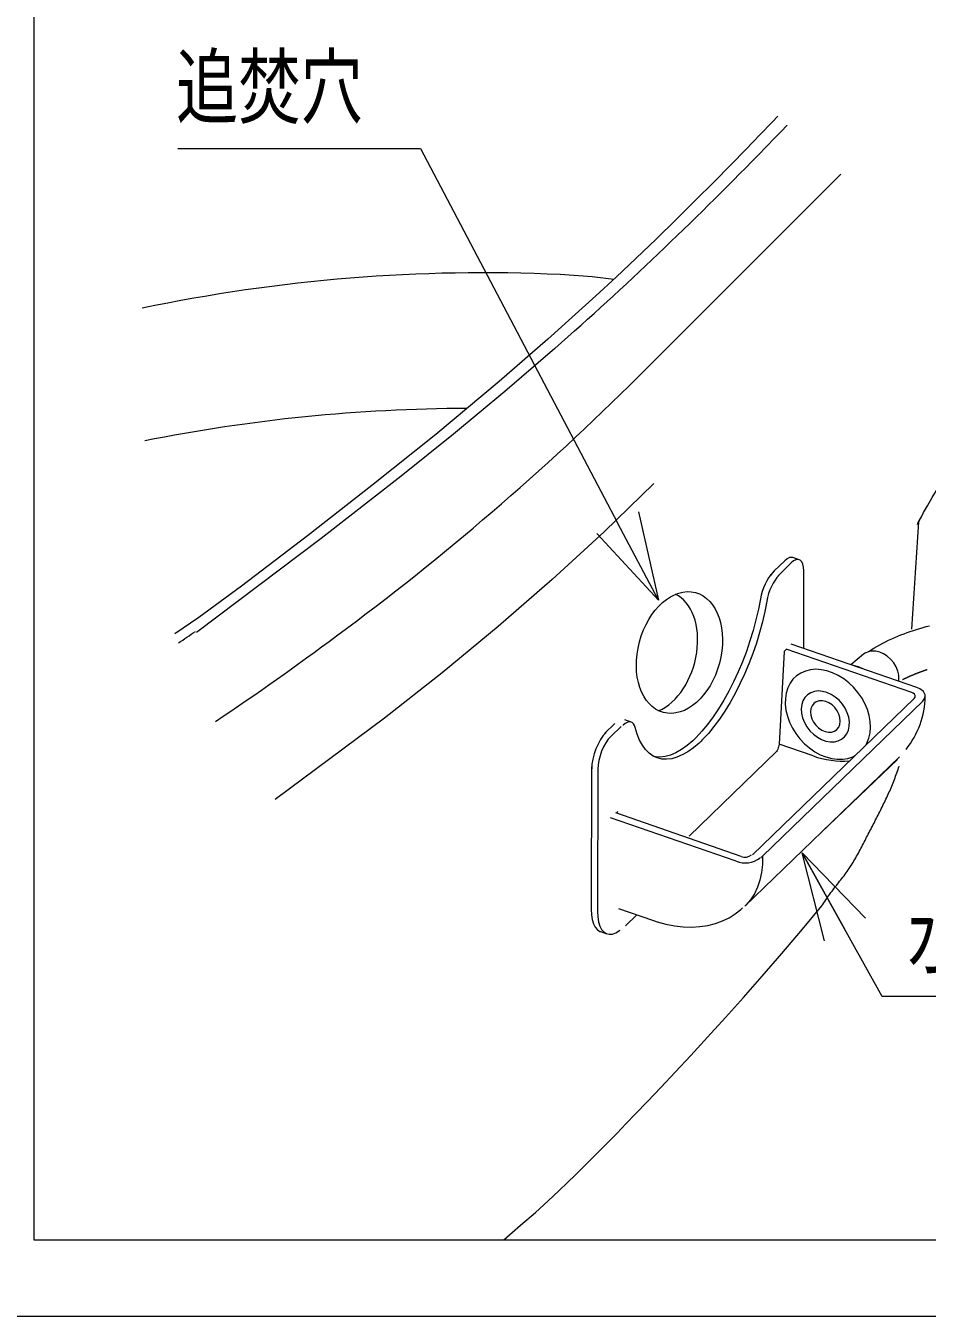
# Model space of a CAD drawing. Units: millimetres on the paper. Extents: x -305 to 305, y -152 to 152.
# Drawn here: x 54.27 to 82.73, y -114.97 to -74.23 of the extents above; entities that cross this region are included whole.
import ezdxf
from ezdxf.enums import TextEntityAlignment as Align

# ---------------------------------------------------------------- set-up
doc = ezdxf.new("R2010")
doc.units = ezdxf.units.MM
doc.layers.add('0-1_RV', color=7, linetype='Continuous', lineweight=9)
doc.layers.add('0-2_0', color=7, linetype='Continuous', lineweight=9)
doc.styles.add('ＭＳ ゴシック', font='')
doc.styles.get('ＭＳ ゴシック').set_extended_font_data('MS Gothic')

# ---------------------------------------------------------------- blocks, each defined once
blk = doc.blocks.new('_OPEN30')
at = {"layer": '0-2_0'}
blk.add_line((0, 0), (-1, 0), dxfattribs=at)
blk.add_lwpolyline([(-1, 0.2679), (0, 0), (-1, -0.2679)], dxfattribs=at)

msp = doc.modelspace()

# ---------------------------------------------------------------- linework, layer by layer
at = {"layer": '0-1_RV'}
for p, q in [((54.524, -69.697), (54.524, -112.558)), ((73.607, -85.312), (80.005, -78.912)), ((82.459, -89.896), (82.237, -93.283)), ((78.232, -91.123), (77.904, -91.44)), ((78.434, -91.192), (78.106, -91.509)), ((78.69, -91.091), (78.488, -91.022)), ((78.836, -93.892), (78.836, -91.444)), ((78.211, -93.989), (78.053, -96.911)), ((78.276, -93.927), (78.211, -93.989)), ((82.243, -95.28), (78.277, -93.911)), ((82.404, -95.123), (78.439, -93.755)), ((80.724, -94.071), (80.32, -94.404)), ((78.611, -94.749), (78.596, -94.761)), ((82.324, -95.466), (77.21, -100.405)), ((82.593, -95.559), (77.526, -100.452)), ((73.386, -96.214), (73.186, -96.145)), ((72.871, -96.257), (72.543, -96.574)), ((73.065, -96.357), (72.737, -96.672)), ((73.13, -96.315), (73.125, -96.313)), ((79.129, -97.283), (78.053, -96.911)), ((77.976, -97.146), (75.215, -99.813)), ((76.974, -102.025), (81.855, -97.312)), ((72.13, -97.63), (72.121, -102.121)), ((72.332, -97.699), (72.322, -102.191)), ((79.379, -99.702), (81.789, -97.394)), ((76.699, -100.611), (72.736, -99.24)), ((76.861, -100.456), (72.898, -99.085)), ((72.963, -99.037), (72.909, -99.089)), ((77.482, -100.489), (77.526, -100.452)), ((72.985, -102.101), (74.056, -102.471)), ((76.891, -102.085), (76.899, -102.077)), ((73.204, -102.646), (73.561, -102.3)), ((72.414, -102.831), (72.616, -102.901)), ((72.687, -102.846), (72.693, -102.847)), ((54.524, -112.558), (96.91, -112.558)), ((4.281, -114.972), (100.948, -114.972))]:
    msp.add_line(p, q, dxfattribs=at)
for points in [[(78.017, -77.081), (77.842, -77.265), (77.451, -77.672), (77.014, -78.123), (76.531, -78.618), (76, -79.158), (75.419, -79.739), (74.8, -80.352), (74.174, -80.963), (73.544, -81.567), (72.911, -82.165), (72.273, -82.757), (70.757, -84.129), (69.22, -85.464), (67.219, -87.131), (65.2, -88.75), (63.165, -90.337), (61.079, -91.921), (59.732, -92.909), (58.978, -93.427)], [(78.314, -77.369), (78.116, -77.572), (77.918, -77.774)], [(77.918, -77.774), (77.654, -78.045), (77.389, -78.315)], [(59.074, -78.105), (66.734, -78.105), (72.955, -89.919)], [(72.833, -82.237), (72.153, -82.155), (71.147, -82.085)], [(70.974, -84.417), (69.394, -85.778), (67.772, -87.122), (66.117, -88.45), (63.592, -90.42), (59.655, -93.389)], [(74.102, -88.678), (72.527, -90.209), (70.888, -91.717), (69.185, -93.201), (67.421, -94.659), (65.595, -96.092), (62.148, -98.663)], [(82.463, -89.878), (82.42, -89.974), (82.448, -89.916), (82.547, -89.731), (82.619, -89.6), (82.739, -89.385), (82.891, -89.123), (83.075, -88.814)], [(78.488, -91.022), (78.455, -91.015), (78.386, -91.023), (78.31, -91.059), (78.232, -91.123)], [(78.836, -91.444), (78.828, -91.327), (78.805, -91.229), (78.768, -91.154), (78.718, -91.105), (78.657, -91.084), (78.588, -91.092), (78.512, -91.129), (78.434, -91.192)], [(77.821, -91.54), (77.786, -91.581), (77.724, -91.663), (77.665, -91.758), (77.611, -91.863), (77.563, -91.974), (77.522, -92.09), (77.489, -92.208), (77.464, -92.324), (77.401, -92.652), (77.325, -92.985), (77.236, -93.319), (77.134, -93.652), (77.021, -93.983), (76.897, -94.31), (76.762, -94.629), (76.619, -94.939), (76.467, -95.239), (76.307, -95.525), (76.142, -95.796), (75.971, -96.051), (75.797, -96.287), (75.619, -96.503), (75.44, -96.698), (75.383, -96.755)], [(78.05, -91.582), (77.987, -91.651), (77.926, -91.733), (77.867, -91.828), (77.813, -91.932), (77.765, -92.044), (77.724, -92.16), (77.69, -92.278), (77.666, -92.394)], [(77.904, -91.44), (77.841, -91.508), (77.791, -91.575)], [(78.106, -91.509), (78.043, -91.578), (78.019, -91.608)], [(77.666, -92.394), (77.603, -92.722), (77.527, -93.054), (77.438, -93.388), (77.336, -93.722), (77.223, -94.053), (77.098, -94.379), (76.964, -94.699), (76.82, -95.009), (76.668, -95.308), (76.509, -95.595), (76.344, -95.866), (76.173, -96.12), (75.998, -96.357), (75.821, -96.573), (75.641, -96.768), (75.585, -96.825)], [(80.869, -93.992), (80.958, -93.936), (81.048, -93.881), (81.139, -93.828), (81.231, -93.776), (81.325, -93.726), (81.419, -93.678), (81.513, -93.633), (81.609, -93.588), (81.706, -93.546), (81.803, -93.505), (81.901, -93.465), (81.999, -93.427), (82.098, -93.39), (82.198, -93.355), (82.298, -93.321), (82.398, -93.288), (82.499, -93.257), (82.601, -93.228), (82.703, -93.2), (82.805, -93.174)], [(81.354, -94.061), (81.23, -94.006), (81.104, -93.976), (80.983, -93.971), (80.869, -93.992), (80.768, -94.039), (80.724, -94.071)], [(81.832, -94.926), (81.838, -94.863), (81.832, -94.735), (81.801, -94.602), (81.747, -94.472), (81.673, -94.348), (81.58, -94.235), (81.472, -94.138), (81.354, -94.061)], [(80.709, -94.538), (80.697, -94.532), (80.566, -94.473), (80.433, -94.437), (80.401, -94.432)], [(79.923, -94.741), (79.745, -94.657), (79.565, -94.596), (79.386, -94.56), (79.211, -94.549), (79.042, -94.563), (78.883, -94.602), (78.737, -94.666), (78.606, -94.753), (78.493, -94.862), (78.399, -94.991), (78.327, -95.137), (78.278, -95.298), (78.252, -95.47), (78.25, -95.652), (78.272, -95.84), (78.317, -96.03), (78.386, -96.218), (78.476, -96.403), (78.586, -96.579), (78.714, -96.745), (78.857, -96.897), (79.014, -97.032), (79.182, -97.149), (79.356, -97.244), (79.535, -97.317), (79.715, -97.365), (79.893, -97.389), (80.066, -97.387), (80.23, -97.36), (80.383, -97.308), (80.451, -97.275)], [(80.795, -96.942), (80.83, -96.878), (80.891, -96.724), (80.929, -96.557), (80.943, -96.379), (80.933, -96.194), (80.899, -96.005), (80.842, -95.815), (80.763, -95.628), (80.662, -95.448), (80.543, -95.276), (80.407, -95.117), (80.256, -94.973), (80.094, -94.847), (79.923, -94.741)], [(81.956, -94.871), (81.963, -94.868), (81.969, -94.864), (81.976, -94.861), (81.983, -94.857), (81.99, -94.854), (81.997, -94.85), (82.004, -94.847), (82.011, -94.843), (82.018, -94.84), (82.025, -94.837), (82.032, -94.833), (82.039, -94.83), (82.046, -94.827), (82.052, -94.823), (82.059, -94.82), (82.066, -94.817), (82.073, -94.813), (82.08, -94.81), (82.087, -94.807), (82.094, -94.803), (82.101, -94.8), (82.108, -94.797), (82.115, -94.794), (82.122, -94.79), (82.129, -94.787), (82.136, -94.784), (82.143, -94.781), (82.151, -94.778), (82.158, -94.775), (82.165, -94.771), (82.172, -94.768), (82.179, -94.765), (82.186, -94.762), (82.193, -94.759), (82.2, -94.756), (82.207, -94.753), (82.214, -94.75), (82.221, -94.747), (82.228, -94.744)], [(82.228, -94.744), (82.235, -94.741), (82.242, -94.738), (82.25, -94.735), (82.257, -94.732), (82.264, -94.729), (82.271, -94.726), (82.278, -94.723), (82.285, -94.72), (82.292, -94.717), (82.299, -94.714), (82.307, -94.711), (82.314, -94.708), (82.321, -94.705), (82.328, -94.702), (82.335, -94.699), (82.342, -94.696), (82.349, -94.693), (82.357, -94.69), (82.364, -94.688), (82.371, -94.685), (82.378, -94.682), (82.385, -94.679), (82.392, -94.676), (82.4, -94.673), (82.407, -94.671), (82.414, -94.668), (82.421, -94.665), (82.428, -94.662), (82.436, -94.659), (82.443, -94.657), (82.45, -94.654), (82.457, -94.651), (82.464, -94.648), (82.472, -94.646), (82.479, -94.643), (82.486, -94.64), (82.493, -94.637), (82.501, -94.635), (82.508, -94.632)], [(82.508, -94.632), (82.515, -94.629), (82.522, -94.627), (82.529, -94.624), (82.537, -94.621), (82.544, -94.619), (82.551, -94.616), (82.558, -94.613), (82.566, -94.611), (82.573, -94.608), (82.58, -94.606), (82.588, -94.603), (82.595, -94.6), (82.602, -94.598), (82.609, -94.595), (82.617, -94.593), (82.624, -94.59), (82.631, -94.588), (82.639, -94.585), (82.646, -94.583), (82.653, -94.58), (82.66, -94.578), (82.668, -94.575), (82.675, -94.573), (82.682, -94.57), (82.69, -94.568), (82.697, -94.565), (82.704, -94.563), (82.712, -94.56), (82.719, -94.558), (82.726, -94.556), (82.734, -94.553)], [(82.324, -95.466), (82.353, -95.423), (82.355, -95.378), (82.331, -95.334), (82.284, -95.297), (82.243, -95.28)], [(82.593, -95.559), (82.66, -95.459), (82.666, -95.352), (82.61, -95.25), (82.5, -95.165), (82.404, -95.123)], [(72.591, -96.541), (72.504, -96.638), (72.416, -96.765), (72.337, -96.907), (72.269, -97.061), (72.213, -97.221), (72.171, -97.384), (72.145, -97.545), (72.137, -97.687)], [(73.513, -96.389), (73.488, -96.319), (73.455, -96.265), (73.414, -96.228), (73.366, -96.209), (73.313, -96.208), (73.254, -96.226), (73.193, -96.262), (73.13, -96.315)], [(75.585, -96.825), (75.528, -96.877), (75.349, -97.027), (75.172, -97.152), (74.998, -97.251), (74.828, -97.324), (74.663, -97.371), (74.504, -97.39), (74.353, -97.383), (74.21, -97.348), (74.076, -97.286), (73.952, -97.198), (73.84, -97.085), (73.739, -96.946), (73.65, -96.783), (73.575, -96.597), (73.513, -96.389)], [(72.737, -96.672), (72.658, -96.759), (72.582, -96.868), (72.513, -96.994), (72.451, -97.133), (72.401, -97.278), (72.363, -97.424), (72.34, -97.567), (72.332, -97.699)], [(72.737, -96.672), (72.658, -96.759), (72.582, -96.868), (72.513, -96.994), (72.451, -97.133), (72.401, -97.278), (72.363, -97.424), (72.34, -97.567), (72.332, -97.699)], [(75.383, -96.755), (75.326, -96.807), (75.147, -96.957), (74.97, -97.082), (74.796, -97.181), (74.626, -97.254), (74.461, -97.301), (74.302, -97.32), (74.151, -97.313), (74.113, -97.306)], [(78.053, -96.911), (78.049, -96.95), (78.041, -96.991), (78.029, -97.032), (78.014, -97.073), (77.996, -97.112), (77.976, -97.146)], [(81.612, -98.236), (81.634, -98.184), (81.655, -98.132), (81.676, -98.079), (81.696, -98.027), (81.716, -97.974), (81.735, -97.921), (81.754, -97.868), (81.773, -97.815), (81.791, -97.762), (81.809, -97.709), (81.827, -97.655), (81.845, -97.602), (81.845, -97.602)], [(80.636, -100.203), (80.662, -100.153), (80.689, -100.103), (80.715, -100.053), (80.741, -100.003), (80.767, -99.953), (80.793, -99.903), (80.819, -99.853), (80.845, -99.803), (80.871, -99.753), (80.897, -99.703), (80.923, -99.653), (80.949, -99.603), (80.974, -99.553), (81, -99.503), (81.026, -99.453), (81.052, -99.403), (81.077, -99.353), (81.103, -99.303), (81.129, -99.253), (81.154, -99.203), (81.18, -99.152), (81.205, -99.102), (81.231, -99.052), (81.256, -99.002), (81.281, -98.951), (81.306, -98.901), (81.331, -98.85), (81.356, -98.8), (81.38, -98.749), (81.405, -98.698), (81.429, -98.647), (81.453, -98.596), (81.476, -98.545), (81.5, -98.494), (81.523, -98.443), (81.546, -98.391), (81.568, -98.339), (81.59, -98.288), (81.612, -98.236)], [(79.408, -102.019), (79.439, -101.971), (79.469, -101.924), (79.5, -101.877), (79.531, -101.83), (79.563, -101.783), (79.594, -101.737), (79.626, -101.69), (79.659, -101.644), (79.691, -101.599), (79.725, -101.553), (79.758, -101.508), (79.792, -101.463), (79.827, -101.419), (79.862, -101.374), (79.896, -101.33), (79.931, -101.286), (79.966, -101.241), (80.001, -101.197), (80.036, -101.153), (80.071, -101.108), (80.105, -101.064), (80.139, -101.019), (80.172, -100.974), (80.205, -100.928), (80.238, -100.882), (80.27, -100.836), (80.301, -100.789), (80.331, -100.742), (80.361, -100.694), (80.39, -100.646), (80.419, -100.598), (80.447, -100.549), (80.475, -100.5), (80.503, -100.451), (80.53, -100.402), (80.557, -100.352), (80.584, -100.303), (80.61, -100.253), (80.636, -100.203)], [(77.526, -100.452), (77.527, -100.714), (77.501, -100.965), (77.451, -101.204), (77.375, -101.427), (77.275, -101.635), (77.151, -101.824), (77.005, -101.995), (76.969, -102.03)], [(91.555, -104.874), (81.31, -104.874), (78.787, -100.341)], [(69.544, -112.406), (69.36, -112.558), (69.894, -112.103), (70.36, -111.693), (70.762, -111.328), (71.103, -111.011), (71.386, -110.742), (71.613, -110.522), (71.787, -110.351), (72.077, -110.061), (72.688, -109.443), (72.937, -109.19), (73.215, -108.904), (73.523, -108.587), (73.902, -108.192), (74.319, -107.754), (74.775, -107.27), (75.269, -106.739), (75.799, -106.162), (76.365, -105.539), (76.929, -104.907), (77.523, -104.233), (78.145, -103.516), (78.793, -102.755), (79.408, -102.019)], [(72.121, -102.121), (72.128, -102.296), (72.152, -102.451), (72.192, -102.584), (72.247, -102.692), (72.316, -102.773), (72.397, -102.824), (72.414, -102.831)], [(72.322, -102.191), (72.33, -102.365), (72.354, -102.521), (72.394, -102.654), (72.449, -102.762), (72.517, -102.842), (72.598, -102.894), (72.69, -102.915), (72.791, -102.906), (72.899, -102.867), (73.011, -102.799), (73.036, -102.78)], [(74.056, -102.472), (74.205, -102.52), (74.481, -102.594), (74.756, -102.647), (75.027, -102.678), (75.294, -102.686), (75.553, -102.672), (75.803, -102.635), (76.042, -102.575), (76.267, -102.493), (76.477, -102.391), (76.67, -102.268), (76.845, -102.128), (76.884, -102.088)]]:
    msp.add_lwpolyline(points, dxfattribs=at)
for points in [[(79.7, -95.342), (79.565, -95.281), (79.429, -95.244), (79.295, -95.233), (79.168, -95.248), (79.053, -95.288), (78.952, -95.352), (78.87, -95.438), (78.808, -95.543), (78.769, -95.664), (78.754, -95.797), (78.763, -95.938), (78.797, -96.082), (78.853, -96.225), (78.931, -96.361), (79.028, -96.487), (79.14, -96.598), (79.265, -96.692), (79.397, -96.764), (79.533, -96.813), (79.669, -96.837), (79.8, -96.835), (79.921, -96.807), (80.03, -96.755), (80.122, -96.68), (80.194, -96.584), (80.245, -96.47), (80.272, -96.342), (80.275, -96.205), (80.253, -96.062), (80.208, -95.918), (80.14, -95.778), (80.053, -95.647), (79.948, -95.528), (79.829, -95.425)], [(79.63, -95.606), (79.525, -95.561), (79.42, -95.54), (79.319, -95.544), (79.229, -95.573), (79.153, -95.624), (79.095, -95.697), (79.058, -95.786), (79.044, -95.888), (79.053, -95.998), (79.086, -96.109), (79.14, -96.217), (79.213, -96.315), (79.302, -96.4), (79.401, -96.466), (79.505, -96.511), (79.611, -96.532), (79.711, -96.528), (79.802, -96.5), (79.878, -96.448), (79.936, -96.375), (79.973, -96.286), (79.987, -96.184), (79.977, -96.074), (79.944, -95.963), (79.89, -95.855), (79.817, -95.757), (79.729, -95.672)]]:
    msp.add_lwpolyline(points, close=True, dxfattribs=at)
for centre, radius, start, end in [((-4.589, 1.44), 114.374, 311.35111, 315.78742), ((68.729, -134.495), 52.465, 87.3583, 101.8667), ((13.231, -24.653), 85.585, 306.44978, 314.86596), ((68.399, -139.319), 53.008, 90.2121, 101.2868), ((27.305, -46.41), 56.992, 303.8973, 304.55), ((1.718, -9.385), 104.707, 303.99575, 306.55354), ((79.875, -95.342), 2.795, 321.5814, 358.731), ((80.086, -94.609), 2.84, 250.3125, 273.8663), ((76.98, -99.886), 0.777, 248.8219, 307.5153), ((76.981, -100.145), 0.333, 248.828, 307.5213)]:
    msp.add_arc(centre, radius, start, end, dxfattribs=at)
msp.add_ellipse((74.908, -94.019), major_axis=(0.507, 1.893), ratio=0.666667, dxfattribs=at)
msp.add_ellipse((74.123, -94.019), major_axis=(0.507, 1.893), ratio=0.666667, start_param=3.617152, end_param=6.161163, dxfattribs=at)

# ---------------------------------------------------------------- block references
at = {"layer": '0-1_RV', "xscale": 2.77, "yscale": 2.77}
for p, rotation in [((74.245, -92.37), 297.76975), ((78.787, -100.341), 119.10084)]:
    msp.add_blockref('_OPEN30', p, dxfattribs=dict(at, rotation=rotation))

# ---------------------------------------------------------------- texts
at = {"layer": '0-1_RV', "style": 'ＭＳ ゴシック', "width": 0.75}
for s, p in [('追焚穴', (59.014, -77.69)), ('水受けパン', (82.121, -104.509))]:
    msp.add_text(s, height=1.921, dxfattribs=at).set_placement(p, align=Align.BOTTOM_LEFT)

doc.saveas('drawing.dxf')
